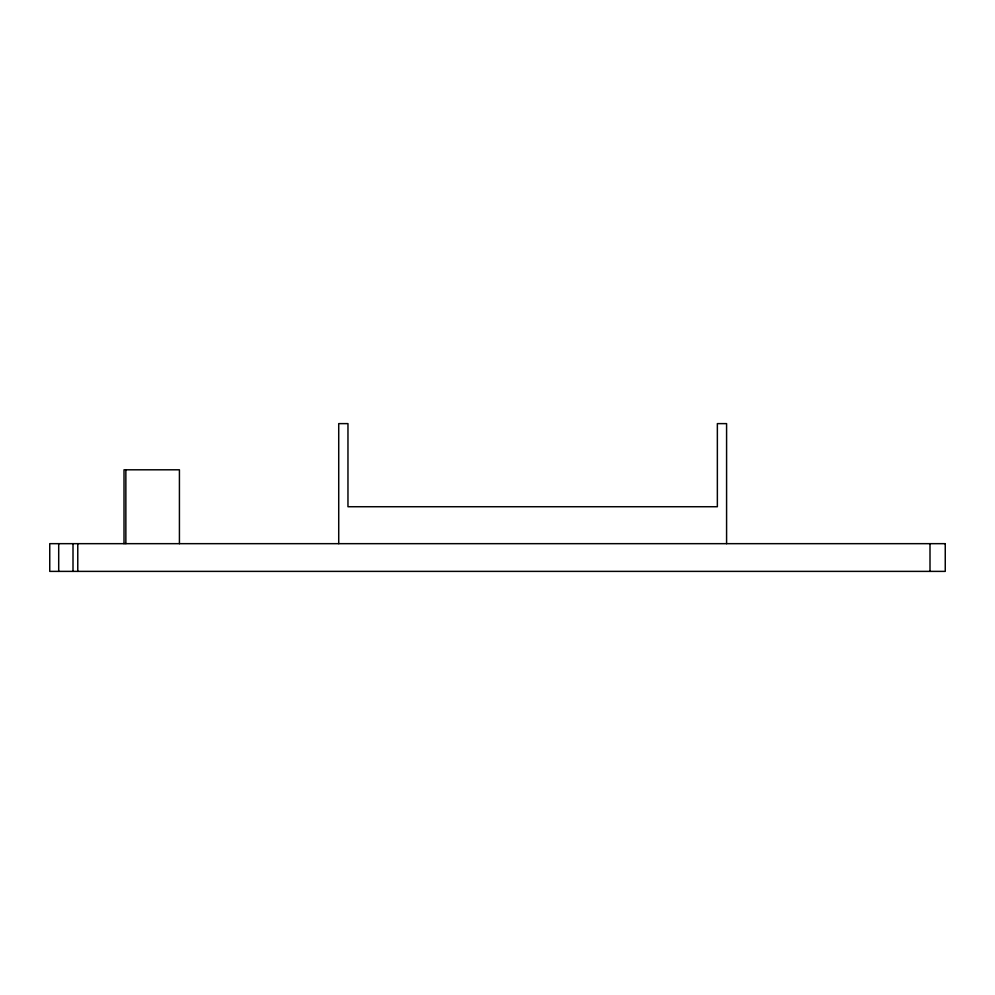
<?xml version="1.0" encoding="UTF-8"?>
<svg xmlns="http://www.w3.org/2000/svg" width="995" height="995" viewBox="0 0 995 995"><rect width="100%" height="100%" fill="white"/><g stroke="black" fill="none" stroke-linecap="round" stroke-linejoin="round"><path stroke-width="1.49" d="M930.002 543.668L930.002 571.379M726.586 543.668L726.586 423.621L717.358 423.621L717.358 506.729L347.964 506.729L347.964 423.621L338.723 423.621L338.723 543.668M179.423 543.668L179.423 469.802L124.014 469.802L124.014 543.668M125.855 469.802L125.855 543.668M77.772 543.668L77.772 571.379M73.008 543.668L73.008 571.379M58.705 543.668L58.705 571.379M945.25 543.668L49.75 543.668L49.75 571.379L945.25 571.379L945.25 543.668"/></g></svg>
